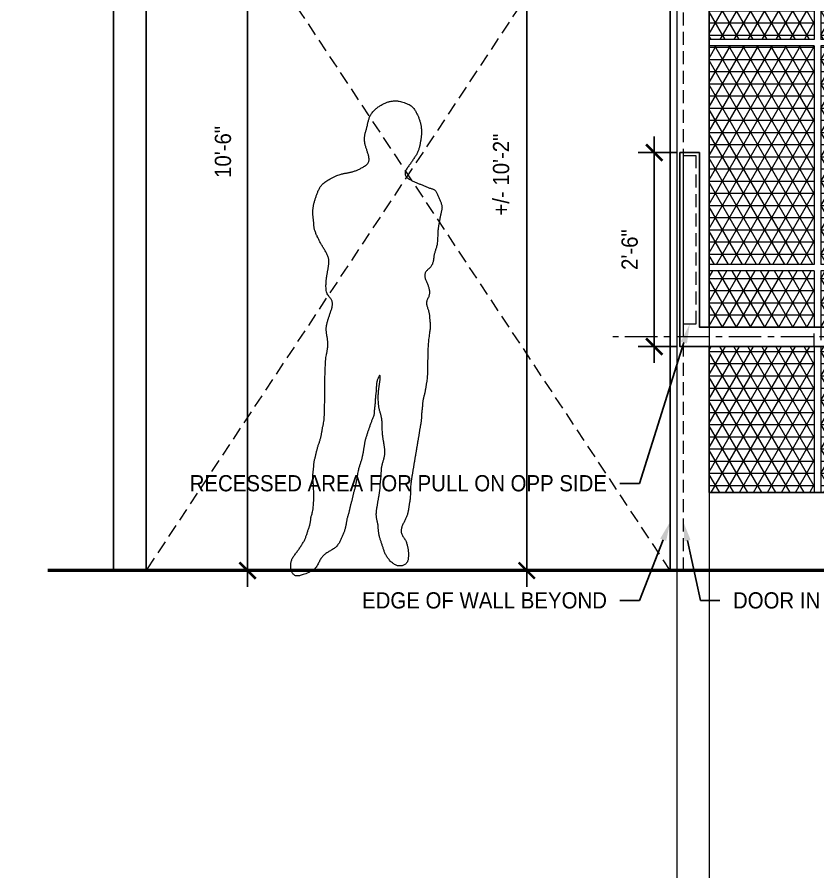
# Model space of a CAD drawing. Header units: inches. Extents: x -3027 to 6920, y -6604 to 320.
# Drawn here: x 779.2 to 902.5, y -5447.3 to -5314.7 of the extents above; entities that cross this region are included whole.
import ezdxf
from ezdxf import colors
from ezdxf.entities.mleader import LeaderData, LeaderLine
from ezdxf.math import Vec2, Vec3

# ---------------------------------------------------------------- set-up
doc = ezdxf.new("R2010")
doc.units = ezdxf.units.IN
doc.header["$LTSCALE"] = 4
doc.header["$MEASUREMENT"] = 0
doc.header["$PDMODE"] = 35
doc.header["$PDSIZE"] = -5
doc.linetypes.add('CENTER', pattern=[2, 1.25, -0.25, 0.25, -0.25])
doc.linetypes.add('DASHED', pattern=[0.75, 0.5, -0.25])
doc.layers.get('0').update_dxf_attribs({"linetype": 'CONTINUOUS'})
doc.layers.get('Defpoints').update_dxf_attribs({"linetype": 'CONTINUOUS'})
for name, color, linetype, lineweight in [('A-ELEV-2', 5, 'CONTINUOUS', 25), ('A-ELEV-3', 8, 'CONTINUOUS', 15), ('A-ELEV-4', 9, 'CONTINUOUS', 9), ('A-ELEV-BYND', 9, 'DASHED', 9), ('A-ELEV-CUT', 3, 'CONTINUOUS', 50), ('A-ELEV-HTCH', 40, 'CONTINUOUS', 9), ('A-NOTE-CL', 8, 'CENTER', 15), ('A-NOTE-DIM', 8, 'CONTINUOUS', 15), ('A-NOTE-REF', 8, 'CONTINUOUS', 15), ('A-SHBD-NOTE', 8, 'CONTINUOUS', 15)]:
    doc.layers.add(name, color=color, linetype=linetype, lineweight=lineweight)
doc.styles.add('ANNOT-SM', font='swisse.ttf', dxfattribs={"width": 0.9, "height": 0.078125})
doc.dimstyles.new('DIM-ANNOT', dxfattribs={"dimtxt": 0.078125, "dimasz": 0.078125, "dimexe": 0.078125, "dimexo": 0.078125, "dimgap": 0.078125, "dimtad": 1, "dimzin": 11, "dimdsep": 46, "dimlunit": 4, "dimtxsty": 'ANNOT-SM', "dimblk1": 'ARCHTICK', "dimblk2": 'ARCHTICK', "dimsah": 1, "dimcen": 0, "dimdle": 0.078125, "dimclrd": 8, "dimclre": 8, "dimclrt": 8, "dimadec": 0, "dimazin": 0, "dimtfac": 4, "dimtofl": 0, "dimtmove": 2, "dimatfit": 3, "dimfxl": 1, "dimfrac": 2, "dimtzin": 0, "dimarcsym": 0})

# ---------------------------------------------------------------- blocks, each defined once
blk = doc.blocks.new('_ARCHTICK')
at = {"color": 0, "linetype": 'ByBlock', "const_width": 0.15}
blk.add_lwpolyline([(-0.5, -0.5), (0.5, 0.5)], dxfattribs=at)
blk = doc.blocks.new('*D228')
at = {"layer": 'A-NOTE-DIM', "color": 8, "lineweight": -2, "transparency": 16777216}
for p, q in [((814.64, -5271.5), (814.64, -5402.5)), ((831.37, -5274), (812.14, -5274)), ((831.37, -5400), (812.14, -5400))]:
    blk.add_line(p, q, dxfattribs=at)
at = {"layer": 'Defpoints', "color": 0, "transparency": 16777216}
for p in [(833.87, -5274), (814.64, -5400), (833.87, -5400)]:
    blk.add_point(p, dxfattribs=at)
at = {"layer": 'A-NOTE-DIM', "color": 8, "lineweight": -2, "transparency": 16777216, "xscale": 2.5, "yscale": 2.5, "zscale": 2.5}
for p, rotation in [((814.64, -5274), 90), ((814.64, -5400), 270)]:
    blk.add_blockref('_ARCHTICK', p, dxfattribs=dict(at, rotation=rotation))
at = {"layer": 'A-NOTE-DIM', "color": 8, "transparency": 16777216, "insert": (810.86, -5335.5), "char_height": 2.5, "attachment_point": 5, "rotation": 90, "style": 'ANNOT-SM'}
blk.add_mtext('10\'-6" ', dxfattribs=at)
blk = doc.blocks.new('*U167')
at = {"layer": 'A-ELEV-4'}
blk.add_lwpolyline([(-5.8, -2.58), (-6.13, -2.74), (-6.42, -2.87), (-6.67, -2.98), (-6.89, -3.07), (-7.09, -3.15), (-7.27, -3.21), (-7.43, -3.26), (-7.58, -3.3), (-7.72, -3.34), (-7.86, -3.37), (-7.99, -3.39), (-8.11, -3.4), (-8.23, -3.4), (-8.34, -3.39), (-8.44, -3.37), (-8.54, -3.33), (-8.63, -3.27), (-8.72, -3.2), (-8.81, -3.11), (-8.88, -3.02), (-8.95, -2.92), (-9.01, -2.81), (-9.06, -2.69), (-9.11, -2.58), (-9.14, -2.46), (-9.17, -2.34), (-9.18, -2.23), (-9.2, -2.11), (-9.2, -2), (-9.2, -1.88), (-9.19, -1.76), (-9.19, -1.65), (-9.17, -1.53), (-9.16, -1.41), (-9.14, -1.3), (-9.12, -1.18), (-9.09, -1.07), (-9.05, -0.95), (-9.01, -0.83), (-8.95, -0.72), (-8.89, -0.6), (-8.82, -0.48), (-8.74, -0.37), (-8.66, -0.25), (-8.57, -0.14), (-8.48, -0.02), (-8.39, 0.1), (-8.31, 0.21), (-8.22, 0.33), (-8.14, 0.45), (-8.05, 0.56), (-7.97, 0.68), (-7.89, 0.79), (-7.82, 0.91), (-7.74, 1.03), (-7.66, 1.14), (-7.58, 1.26), (-7.51, 1.38), (-7.43, 1.49), (-7.36, 1.61), (-7.29, 1.72), (-7.22, 1.84), (-7.15, 1.96), (-7.09, 2.07), (-7.04, 2.19), (-6.98, 2.3), (-6.94, 2.42), (-6.89, 2.54), (-6.85, 2.65), (-6.81, 2.77), (-6.77, 2.89), (-6.73, 3), (-6.69, 3.12), (-6.65, 3.23), (-6.61, 3.35), (-6.57, 3.47), (-6.54, 3.58), (-6.5, 3.7), (-6.46, 3.82), (-6.42, 3.93), (-6.38, 4.05), (-6.34, 4.16), (-6.31, 4.28), (-6.27, 4.4), (-6.24, 4.51), (-6.21, 4.63), (-6.18, 4.75), (-6.16, 4.86), (-6.14, 4.98), (-6.13, 5.09), (-6.12, 5.21), (-6.11, 5.33), (-6.09, 5.44), (-6.08, 5.56), (-6.06, 5.68), (-6.03, 5.79), (-6, 5.91), (-5.96, 6.03), (-5.92, 6.16), (-5.88, 6.31), (-5.83, 6.49), (-5.79, 6.69), (-5.75, 6.92), (-5.72, 7.19), (-5.7, 7.5), (-5.68, 7.84), (-5.66, 8.21), (-5.66, 8.58), (-5.65, 8.96), (-5.66, 9.32), (-5.66, 9.67), (-5.67, 9.98), (-5.68, 10.25), (-5.69, 10.48), (-5.71, 10.68), (-5.72, 10.85), (-5.74, 11), (-5.75, 11.13), (-5.76, 11.25), (-5.77, 11.37), (-5.78, 11.49), (-5.79, 11.6), (-5.79, 11.72), (-5.79, 11.84), (-5.79, 11.95), (-5.79, 12.07), (-5.78, 12.18), (-5.77, 12.3), (-5.76, 12.42), (-5.75, 12.53), (-5.74, 12.65), (-5.72, 12.77), (-5.71, 12.88), (-5.69, 13), (-5.68, 13.11), (-5.67, 13.23), (-5.66, 13.35), (-5.65, 13.46), (-5.65, 13.58), (-5.64, 13.69), (-5.63, 13.81), (-5.62, 13.93), (-5.61, 14.04), (-5.59, 14.16), (-5.57, 14.28), (-5.54, 14.39), (-5.52, 14.51), (-5.49, 14.62), (-5.45, 14.74), (-5.42, 14.86), (-5.39, 14.97), (-5.36, 15.09), (-5.33, 15.21), (-5.31, 15.32), (-5.28, 15.44), (-5.26, 15.55), (-5.23, 15.67), (-5.21, 15.79), (-5.18, 15.9), (-5.15, 16.02), (-5.12, 16.14), (-5.09, 16.25), (-5.06, 16.37), (-5.02, 16.48), (-4.98, 16.6), (-4.95, 16.72), (-4.91, 16.83), (-4.87, 16.95), (-4.83, 17.07), (-4.79, 17.18), (-4.75, 17.3), (-4.72, 17.41), (-4.68, 17.53), (-4.65, 17.65), (-4.61, 17.76), (-4.58, 17.88), (-4.56, 18), (-4.53, 18.11), (-4.51, 18.23), (-4.48, 18.34), (-4.46, 18.46), (-4.44, 18.58), (-4.42, 18.69), (-4.4, 18.81), (-4.38, 18.93), (-4.36, 19.04), (-4.34, 19.16), (-4.32, 19.27), (-4.3, 19.39), (-4.28, 19.51), (-4.25, 19.62), (-4.22, 19.74), (-4.19, 19.86), (-4.16, 19.99), (-4.13, 20.16), (-4.1, 20.38), (-4.07, 20.66), (-4.04, 21.02), (-4.01, 21.49), (-3.99, 22.06), (-3.97, 22.76), (-3.96, 23.56), (-3.95, 24.42), (-3.94, 25.32), (-3.93, 26.21), (-3.92, 27.08), (-3.9, 27.87), (-3.89, 28.57), (-3.86, 29.15), (-3.84, 29.61), (-3.81, 29.97), (-3.78, 30.26), (-3.75, 30.47), (-3.71, 30.64), (-3.68, 30.78), (-3.65, 30.9), (-3.63, 31.01), (-3.6, 31.13), (-3.58, 31.24), (-3.56, 31.36), (-3.54, 31.48), (-3.52, 31.59), (-3.51, 31.71), (-3.5, 31.83), (-3.49, 31.94), (-3.48, 32.06), (-3.48, 32.17), (-3.48, 32.29), (-3.48, 32.41), (-3.48, 32.52), (-3.49, 32.64), (-3.5, 32.76), (-3.51, 32.87), (-3.52, 32.99), (-3.54, 33.1), (-3.55, 33.22), (-3.57, 33.34), (-3.59, 33.45), (-3.61, 33.57), (-3.63, 33.69), (-3.65, 33.8), (-3.67, 33.92), (-3.68, 34.03), (-3.7, 34.15), (-3.71, 34.27), (-3.72, 34.38), (-3.73, 34.5), (-3.73, 34.62), (-3.73, 34.73), (-3.72, 34.85), (-3.71, 34.96), (-3.7, 35.08), (-3.68, 35.2), (-3.65, 35.31), (-3.63, 35.43), (-3.6, 35.55), (-3.57, 35.66), (-3.54, 35.78), (-3.5, 35.89), (-3.47, 36.01), (-3.43, 36.13), (-3.39, 36.24), (-3.36, 36.36), (-3.32, 36.48), (-3.28, 36.59), (-3.24, 36.71), (-3.2, 36.82), (-3.16, 36.94), (-3.12, 37.06), (-3.08, 37.17), (-3.05, 37.29), (-3.01, 37.4), (-2.97, 37.52), (-2.93, 37.64), (-2.89, 37.75), (-2.86, 37.87), (-2.83, 37.99), (-2.81, 38.1), (-2.79, 38.22), (-2.77, 38.33), (-2.77, 38.45), (-2.77, 38.57), (-2.78, 38.68), (-2.8, 38.8), (-2.83, 38.91), (-2.87, 39.02), (-2.92, 39.13), (-2.98, 39.24), (-3.05, 39.34), (-3.14, 39.45), (-3.22, 39.56), (-3.31, 39.67), (-3.4, 39.79), (-3.49, 39.92), (-3.56, 40.06), (-3.63, 40.22), (-3.68, 40.39), (-3.72, 40.58), (-3.74, 40.77), (-3.76, 40.97), (-3.77, 41.17), (-3.77, 41.37), (-3.76, 41.56), (-3.76, 41.74), (-3.75, 41.91), (-3.73, 42.07), (-3.72, 42.21), (-3.7, 42.34), (-3.68, 42.47), (-3.67, 42.59), (-3.65, 42.71), (-3.63, 42.83), (-3.61, 42.94), (-3.59, 43.06), (-3.57, 43.18), (-3.55, 43.29), (-3.53, 43.41), (-3.51, 43.53), (-3.49, 43.64), (-3.47, 43.76), (-3.45, 43.87), (-3.43, 43.99), (-3.42, 44.11), (-3.4, 44.22), (-3.38, 44.34), (-3.37, 44.46), (-3.35, 44.57), (-3.34, 44.69), (-3.33, 44.8), (-3.33, 44.92), (-3.33, 45.04), (-3.33, 45.15), (-3.34, 45.27), (-3.35, 45.39), (-3.37, 45.5), (-3.39, 45.62), (-3.43, 45.73), (-3.47, 45.85), (-3.51, 45.97), (-3.56, 46.08), (-3.62, 46.2), (-3.68, 46.32), (-3.74, 46.43), (-3.81, 46.55), (-3.88, 46.66), (-3.95, 46.78), (-4.02, 46.9), (-4.09, 47.01), (-4.17, 47.13), (-4.24, 47.25), (-4.31, 47.36), (-4.38, 47.48), (-4.44, 47.59), (-4.51, 47.71), (-4.57, 47.83), (-4.63, 47.94), (-4.69, 48.06), (-4.75, 48.18), (-4.81, 48.29), (-4.87, 48.41), (-4.93, 48.52), (-4.98, 48.64), (-5.04, 48.76), (-5.1, 48.87), (-5.15, 48.99), (-5.21, 49.1), (-5.26, 49.22), (-5.31, 49.34), (-5.35, 49.45), (-5.4, 49.57), (-5.44, 49.69), (-5.48, 49.8), (-5.51, 49.92), (-5.54, 50.03), (-5.57, 50.15), (-5.59, 50.27), (-5.61, 50.38), (-5.62, 50.5), (-5.63, 50.62), (-5.64, 50.73), (-5.65, 50.85), (-5.65, 50.96), (-5.66, 51.08), (-5.67, 51.2), (-5.68, 51.31), (-5.69, 51.43), (-5.71, 51.55), (-5.72, 51.66), (-5.74, 51.78), (-5.75, 51.89), (-5.76, 52.01), (-5.77, 52.13), (-5.78, 52.24), (-5.79, 52.36), (-5.79, 52.48), (-5.79, 52.59), (-5.79, 52.71), (-5.79, 52.82), (-5.78, 52.94), (-5.77, 53.06), (-5.76, 53.17), (-5.75, 53.29), (-5.73, 53.41), (-5.71, 53.52), (-5.69, 53.64), (-5.67, 53.75), (-5.65, 53.87), (-5.62, 53.99), (-5.59, 54.1), (-5.56, 54.22), (-5.52, 54.34), (-5.49, 54.45), (-5.45, 54.57), (-5.41, 54.68), (-5.37, 54.8), (-5.33, 54.92), (-5.29, 55.03), (-5.26, 55.15), (-5.22, 55.26), (-5.18, 55.38), (-5.13, 55.5), (-5.09, 55.61), (-5.04, 55.73), (-5, 55.85), (-4.95, 55.96), (-4.89, 56.08), (-4.84, 56.19), (-4.78, 56.31), (-4.71, 56.42), (-4.64, 56.53), (-4.56, 56.64), (-4.48, 56.75), (-4.39, 56.86), (-4.29, 56.96), (-4.18, 57.06), (-4.06, 57.16), (-3.93, 57.26), (-3.79, 57.37), (-3.64, 57.47), (-3.47, 57.58), (-3.29, 57.68), (-3.1, 57.79), (-2.9, 57.9), (-2.7, 58), (-2.49, 58.1), (-2.29, 58.19), (-2.1, 58.28), (-1.92, 58.35), (-1.75, 58.41), (-1.6, 58.46), (-1.45, 58.51), (-1.32, 58.54), (-1.19, 58.57), (-1.07, 58.59), (-0.95, 58.62), (-0.84, 58.64), (-0.72, 58.65), (-0.6, 58.67), (-0.49, 58.69), (-0.37, 58.72), (-0.25, 58.74), (-0.14, 58.76), (-0.02, 58.79), (0.1, 58.82), (0.21, 58.85), (0.33, 58.88), (0.44, 58.91), (0.56, 58.95), (0.68, 58.99), (0.79, 59.03), (0.91, 59.08), (1.03, 59.13), (1.14, 59.18), (1.26, 59.23), (1.38, 59.28), (1.49, 59.34), (1.61, 59.4), (1.72, 59.46), (1.84, 59.52), (1.96, 59.59), (2.07, 59.66), (2.19, 59.73), (2.3, 59.81), (2.4, 59.88), (2.5, 59.97), (2.59, 60.05), (2.67, 60.14), (2.73, 60.24), (2.78, 60.34), (2.82, 60.44), (2.85, 60.55), (2.86, 60.66), (2.87, 60.77), (2.86, 60.88), (2.85, 61), (2.84, 61.11), (2.81, 61.23), (2.79, 61.35), (2.76, 61.46), (2.73, 61.58), (2.69, 61.7), (2.65, 61.81), (2.62, 61.93), (2.58, 62.04), (2.54, 62.16), (2.5, 62.28), (2.46, 62.39), (2.43, 62.51), (2.39, 62.63), (2.36, 62.74), (2.32, 62.86), (2.29, 62.97), (2.26, 63.09), (2.24, 63.21), (2.22, 63.32), (2.2, 63.44), (2.18, 63.56), (2.17, 63.67), (2.17, 63.79), (2.16, 63.9), (2.17, 64.02), (2.17, 64.14), (2.18, 64.25), (2.2, 64.37), (2.22, 64.49), (2.24, 64.6), (2.26, 64.72), (2.29, 64.83), (2.32, 64.95), (2.35, 65.07), (2.39, 65.18), (2.42, 65.3), (2.46, 65.42), (2.49, 65.53), (2.52, 65.65), (2.55, 65.76), (2.58, 65.88), (2.61, 66), (2.63, 66.11), (2.65, 66.23), (2.68, 66.34), (2.7, 66.46), (2.73, 66.58), (2.76, 66.69), (2.79, 66.81), (2.82, 66.93), (2.86, 67.04), (2.9, 67.16), (2.95, 67.27), (3, 67.39), (3.06, 67.51), (3.12, 67.62), (3.19, 67.74), (3.27, 67.86), (3.35, 67.97), (3.44, 68.08), (3.54, 68.19), (3.64, 68.3), (3.74, 68.4), (3.84, 68.5), (3.95, 68.6), (4.06, 68.69), (4.17, 68.77), (4.29, 68.85), (4.4, 68.93), (4.52, 69.01), (4.63, 69.08), (4.75, 69.15), (4.87, 69.21), (4.98, 69.28), (5.1, 69.34), (5.21, 69.4), (5.33, 69.45), (5.45, 69.5), (5.56, 69.55), (5.68, 69.59), (5.8, 69.62), (5.91, 69.65), (6.03, 69.68), (6.14, 69.71), (6.26, 69.73), (6.38, 69.74), (6.49, 69.76), (6.61, 69.77), (6.73, 69.78), (6.85, 69.78), (6.97, 69.78), (7.09, 69.78), (7.23, 69.77), (7.37, 69.75), (7.53, 69.72), (7.7, 69.69), (7.88, 69.65), (8.07, 69.59), (8.27, 69.53), (8.46, 69.46), (8.66, 69.39), (8.85, 69.3), (9.03, 69.22), (9.2, 69.12), (9.34, 69.02), (9.47, 68.92), (9.58, 68.81), (9.68, 68.7), (9.77, 68.59), (9.85, 68.47), (9.93, 68.36), (10, 68.24), (10.06, 68.13), (10.13, 68.01), (10.19, 67.89), (10.25, 67.78), (10.31, 67.66), (10.36, 67.55), (10.41, 67.43), (10.46, 67.31), (10.51, 67.2), (10.55, 67.08), (10.6, 66.96), (10.64, 66.85), (10.67, 66.73), (10.71, 66.62), (10.74, 66.5), (10.77, 66.38), (10.8, 66.27), (10.83, 66.15), (10.85, 66.04), (10.87, 65.92), (10.89, 65.8), (10.9, 65.69), (10.92, 65.57), (10.93, 65.45), (10.94, 65.34), (10.94, 65.22), (10.95, 65.11), (10.95, 64.99), (10.95, 64.87), (10.94, 64.76), (10.94, 64.64), (10.93, 64.52), (10.92, 64.41), (10.9, 64.29), (10.89, 64.18), (10.87, 64.06), (10.85, 63.94), (10.84, 63.83), (10.82, 63.71), (10.8, 63.59), (10.78, 63.48), (10.76, 63.36), (10.74, 63.25), (10.72, 63.13), (10.69, 63.01), (10.67, 62.9), (10.65, 62.78), (10.62, 62.66), (10.59, 62.55), (10.55, 62.43), (10.52, 62.32), (10.48, 62.2), (10.44, 62.08), (10.39, 61.97), (10.34, 61.85), (10.28, 61.73), (10.22, 61.62), (10.16, 61.5), (10.09, 61.39), (10.02, 61.27), (9.94, 61.15), (9.87, 61.04), (9.79, 60.92), (9.71, 60.8), (9.63, 60.69), (9.56, 60.57), (9.48, 60.46), (9.4, 60.34), (9.32, 60.22), (9.24, 60.11), (9.15, 59.99), (9.07, 59.88), (8.98, 59.76), (8.89, 59.64), (8.8, 59.53), (8.72, 59.41), (8.64, 59.29), (8.58, 59.18), (8.52, 59.06), (8.47, 58.95), (8.44, 58.83), (8.42, 58.71), (8.42, 58.6), (8.43, 58.49), (8.45, 58.38), (8.49, 58.28), (8.54, 58.18), (8.6, 58.09), (8.67, 58.01), (8.76, 57.93), (8.85, 57.86), (8.95, 57.79), (9.06, 57.73), (9.17, 57.67), (9.29, 57.61), (9.4, 57.55), (9.52, 57.49), (9.63, 57.43), (9.75, 57.38), (9.87, 57.32), (9.98, 57.27), (10.1, 57.21), (10.22, 57.16), (10.33, 57.11), (10.45, 57.06), (10.57, 57.02), (10.68, 56.97), (10.8, 56.93), (10.91, 56.89), (11.03, 56.84), (11.15, 56.8), (11.26, 56.75), (11.38, 56.7), (11.5, 56.65), (11.61, 56.6), (11.73, 56.55), (11.85, 56.5), (11.96, 56.45), (12.08, 56.4), (12.19, 56.36), (12.31, 56.33), (12.43, 56.29), (12.54, 56.26), (12.65, 56.22), (12.75, 56.19), (12.85, 56.14), (12.94, 56.09), (13.02, 56.03), (13.09, 55.95), (13.16, 55.87), (13.22, 55.78), (13.27, 55.67), (13.32, 55.57), (13.37, 55.46), (13.41, 55.34), (13.46, 55.23), (13.51, 55.11), (13.56, 54.99), (13.61, 54.88), (13.67, 54.76), (13.72, 54.64), (13.77, 54.53), (13.82, 54.41), (13.87, 54.3), (13.92, 54.18), (13.97, 54.06), (14, 53.95), (14.04, 53.83), (14.07, 53.72), (14.09, 53.6), (14.1, 53.48), (14.11, 53.37), (14.1, 53.25), (14.09, 53.13), (14.07, 53.02), (14.05, 52.9), (14.02, 52.79), (13.99, 52.67), (13.96, 52.55), (13.93, 52.44), (13.9, 52.32), (13.87, 52.2), (13.85, 52.09), (13.83, 51.97), (13.8, 51.86), (13.78, 51.74), (13.76, 51.62), (13.75, 51.51), (13.73, 51.39), (13.71, 51.27), (13.69, 51.16), (13.67, 51.04), (13.65, 50.93), (13.63, 50.81), (13.61, 50.69), (13.59, 50.58), (13.57, 50.46), (13.55, 50.34), (13.53, 50.22), (13.52, 50.09), (13.5, 49.96), (13.48, 49.81), (13.47, 49.66), (13.46, 49.49), (13.45, 49.31), (13.45, 49.12), (13.44, 48.92), (13.43, 48.72), (13.42, 48.51), (13.41, 48.32), (13.4, 48.12), (13.38, 47.94), (13.36, 47.78), (13.34, 47.62), (13.31, 47.48), (13.27, 47.34), (13.24, 47.21), (13.2, 47.09), (13.16, 46.97), (13.12, 46.86), (13.09, 46.74), (13.05, 46.63), (13.01, 46.51), (12.98, 46.39), (12.94, 46.28), (12.91, 46.16), (12.89, 46.04), (12.87, 45.93), (12.85, 45.81), (12.84, 45.7), (12.82, 45.58), (12.81, 45.46), (12.8, 45.35), (12.78, 45.23), (12.76, 45.11), (12.74, 45), (12.7, 44.88), (12.66, 44.77), (12.62, 44.65), (12.56, 44.54), (12.5, 44.43), (12.43, 44.32), (12.36, 44.22), (12.27, 44.12), (12.18, 44.03), (12.09, 43.93), (11.99, 43.85), (11.89, 43.76), (11.8, 43.67), (11.72, 43.58), (11.64, 43.49), (11.57, 43.4), (11.52, 43.3), (11.49, 43.19), (11.46, 43.09), (11.45, 42.98), (11.45, 42.86), (11.45, 42.75), (11.47, 42.63), (11.5, 42.52), (11.53, 42.4), (11.57, 42.29), (11.61, 42.17), (11.66, 42.05), (11.71, 41.94), (11.76, 41.82), (11.81, 41.71), (11.86, 41.59), (11.91, 41.47), (11.95, 41.36), (11.99, 41.24), (12.03, 41.12), (12.06, 41.01), (12.09, 40.89), (12.12, 40.78), (12.14, 40.66), (12.16, 40.54), (12.17, 40.43), (12.18, 40.31), (12.17, 40.19), (12.17, 40.08), (12.15, 39.96), (12.12, 39.85), (12.09, 39.73), (12.05, 39.61), (12, 39.5), (11.94, 39.38), (11.89, 39.26), (11.84, 39.15), (11.79, 39.03), (11.75, 38.92), (11.73, 38.8), (11.72, 38.68), (11.72, 38.57), (11.73, 38.45), (11.75, 38.33), (11.78, 38.22), (11.81, 38.1), (11.85, 37.99), (11.88, 37.87), (11.92, 37.75), (11.96, 37.64), (12, 37.52), (12.03, 37.4), (12.07, 37.29), (12.09, 37.17), (12.12, 37.06), (12.14, 36.94), (12.16, 36.82), (12.17, 36.71), (12.18, 36.59), (12.19, 36.48), (12.2, 36.36), (12.2, 36.24), (12.21, 36.13), (12.22, 36.01), (12.23, 35.89), (12.24, 35.78), (12.26, 35.66), (12.27, 35.55), (12.28, 35.43), (12.29, 35.31), (12.3, 35.2), (12.3, 35.08), (12.3, 34.96), (12.29, 34.84), (12.28, 34.72), (12.26, 34.59), (12.24, 34.45), (12.22, 34.3), (12.2, 34.13), (12.17, 33.94), (12.14, 33.74), (12.11, 33.51), (12.07, 33.26), (12.04, 32.99), (12.01, 32.68), (11.98, 32.35), (11.96, 31.97), (11.94, 31.57), (11.92, 31.12), (11.91, 30.65), (11.9, 30.17), (11.89, 29.68), (11.88, 29.2), (11.87, 28.75), (11.87, 28.33), (11.86, 27.95), (11.85, 27.63), (11.83, 27.36), (11.82, 27.13), (11.8, 26.94), (11.79, 26.78), (11.77, 26.64), (11.75, 26.52), (11.73, 26.4), (11.71, 26.29), (11.69, 26.17), (11.67, 26.05), (11.65, 25.94), (11.63, 25.82), (11.61, 25.7), (11.59, 25.59), (11.57, 25.47), (11.55, 25.36), (11.53, 25.24), (11.51, 25.12), (11.49, 25.01), (11.47, 24.89), (11.45, 24.78), (11.42, 24.66), (11.39, 24.54), (11.36, 24.43), (11.33, 24.31), (11.3, 24.19), (11.27, 24.08), (11.24, 23.96), (11.21, 23.85), (11.18, 23.73), (11.16, 23.61), (11.14, 23.5), (11.13, 23.38), (11.12, 23.26), (11.11, 23.15), (11.1, 23.03), (11.1, 22.92), (11.09, 22.8), (11.08, 22.68), (11.07, 22.57), (11.06, 22.45), (11.05, 22.33), (11.03, 22.22), (11.02, 22.1), (11, 21.99), (10.99, 21.87), (10.98, 21.75), (10.97, 21.64), (10.96, 21.52), (10.96, 21.4), (10.95, 21.29), (10.95, 21.17), (10.94, 21.06), (10.94, 20.94), (10.93, 20.82), (10.92, 20.71), (10.9, 20.59), (10.89, 20.47), (10.87, 20.36), (10.85, 20.24), (10.84, 20.13), (10.82, 20.01), (10.8, 19.89), (10.78, 19.78), (10.76, 19.66), (10.74, 19.54), (10.72, 19.43), (10.7, 19.31), (10.68, 19.2), (10.66, 19.08), (10.64, 18.96), (10.62, 18.85), (10.6, 18.73), (10.58, 18.62), (10.57, 18.5), (10.55, 18.38), (10.53, 18.27), (10.51, 18.15), (10.49, 18.03), (10.47, 17.92), (10.45, 17.8), (10.43, 17.69), (10.41, 17.57), (10.39, 17.45), (10.37, 17.34), (10.35, 17.22), (10.33, 17.1), (10.31, 16.99), (10.29, 16.87), (10.27, 16.76), (10.26, 16.64), (10.24, 16.52), (10.22, 16.41), (10.2, 16.29), (10.18, 16.17), (10.16, 16.06), (10.14, 15.94), (10.12, 15.83), (10.1, 15.71), (10.08, 15.59), (10.06, 15.48), (10.04, 15.36), (10.02, 15.24), (10, 15.13), (9.98, 15.01), (9.96, 14.9), (9.94, 14.78), (9.93, 14.66), (9.91, 14.55), (9.89, 14.43), (9.87, 14.31), (9.85, 14.2), (9.83, 14.08), (9.81, 13.97), (9.79, 13.85), (9.77, 13.73), (9.75, 13.62), (9.73, 13.5), (9.71, 13.38), (9.69, 13.27), (9.67, 13.15), (9.65, 13.04), (9.63, 12.92), (9.62, 12.8), (9.6, 12.69), (9.58, 12.57), (9.56, 12.46), (9.54, 12.34), (9.52, 12.22), (9.5, 12.11), (9.48, 11.99), (9.46, 11.87), (9.44, 11.76), (9.42, 11.64), (9.4, 11.53), (9.38, 11.41), (9.36, 11.29), (9.35, 11.17), (9.33, 11.04), (9.31, 10.91), (9.3, 10.76), (9.28, 10.61), (9.27, 10.44), (9.26, 10.26), (9.26, 10.07), (9.25, 9.87), (9.25, 9.67), (9.24, 9.46), (9.24, 9.26), (9.23, 9.07), (9.22, 8.89), (9.21, 8.72), (9.2, 8.57), (9.18, 8.43), (9.17, 8.29), (9.15, 8.16), (9.13, 8.04), (9.11, 7.92), (9.09, 7.81), (9.07, 7.69), (9.05, 7.57), (9.03, 7.46), (9.01, 7.34), (8.99, 7.23), (8.98, 7.11), (8.96, 6.99), (8.94, 6.88), (8.92, 6.76), (8.9, 6.64), (8.88, 6.53), (8.85, 6.41), (8.83, 6.3), (8.8, 6.18), (8.77, 6.06), (8.73, 5.95), (8.69, 5.83), (8.64, 5.71), (8.59, 5.6), (8.54, 5.48), (8.49, 5.37), (8.43, 5.25), (8.37, 5.13), (8.32, 5.02), (8.26, 4.9), (8.2, 4.78), (8.14, 4.67), (8.09, 4.55), (8.04, 4.44), (7.99, 4.32), (7.94, 4.2), (7.9, 4.09), (7.87, 3.97), (7.84, 3.85), (7.81, 3.74), (7.8, 3.62), (7.79, 3.51), (7.8, 3.39), (7.82, 3.27), (7.85, 3.16), (7.9, 3.04), (7.95, 2.92), (8.02, 2.81), (8.09, 2.69), (8.17, 2.58), (8.25, 2.46), (8.32, 2.34), (8.39, 2.23), (8.46, 2.11), (8.52, 1.99), (8.57, 1.88), (8.61, 1.76), (8.65, 1.65), (8.69, 1.53), (8.73, 1.41), (8.76, 1.3), (8.78, 1.18), (8.81, 1.07), (8.83, 0.95), (8.85, 0.83), (8.87, 0.72), (8.89, 0.6), (8.9, 0.48), (8.91, 0.37), (8.92, 0.25), (8.93, 0.14), (8.93, 0.02), (8.93, -0.1), (8.93, -0.21), (8.93, -0.33), (8.92, -0.45), (8.91, -0.56), (8.9, -0.68), (8.89, -0.79), (8.87, -0.91), (8.84, -1.02), (8.81, -1.12), (8.77, -1.23), (8.71, -1.32), (8.65, -1.41), (8.58, -1.5), (8.49, -1.57), (8.4, -1.64), (8.3, -1.7), (8.19, -1.75), (8.08, -1.8), (7.97, -1.83), (7.85, -1.85), (7.73, -1.87), (7.62, -1.87), (7.5, -1.87), (7.39, -1.85), (7.27, -1.83), (7.15, -1.8), (7.04, -1.75), (6.92, -1.7), (6.8, -1.64), (6.69, -1.56), (6.57, -1.48), (6.46, -1.4), (6.35, -1.31), (6.24, -1.21), (6.14, -1.11), (6.04, -1), (5.95, -0.89), (5.86, -0.78), (5.77, -0.67), (5.69, -0.56), (5.62, -0.44), (5.55, -0.33), (5.48, -0.21), (5.42, -0.1), (5.37, 0.02), (5.31, 0.14), (5.27, 0.25), (5.22, 0.37), (5.18, 0.48), (5.14, 0.6), (5.1, 0.72), (5.06, 0.83), (5.02, 0.95), (4.98, 1.07), (4.94, 1.18), (4.9, 1.3), (4.87, 1.41), (4.83, 1.53), (4.79, 1.65), (4.75, 1.76), (4.71, 1.88), (4.67, 1.99), (4.63, 2.11), (4.6, 2.23), (4.56, 2.34), (4.53, 2.46), (4.49, 2.58), (4.46, 2.69), (4.44, 2.81), (4.41, 2.92), (4.39, 3.04), (4.37, 3.16), (4.35, 3.27), (4.33, 3.39), (4.32, 3.51), (4.31, 3.62), (4.3, 3.74), (4.29, 3.85), (4.29, 3.97), (4.28, 4.09), (4.27, 4.2), (4.26, 4.32), (4.25, 4.44), (4.23, 4.55), (4.21, 4.67), (4.18, 4.78), (4.16, 4.9), (4.13, 5.02), (4.1, 5.13), (4.07, 5.25), (4.05, 5.37), (4.02, 5.48), (4.01, 5.6), (4, 5.71), (3.99, 5.83), (3.98, 5.95), (3.98, 6.06), (3.98, 6.18), (3.99, 6.3), (4, 6.41), (4.01, 6.53), (4.02, 6.64), (4.04, 6.76), (4.05, 6.88), (4.07, 6.99), (4.09, 7.11), (4.11, 7.23), (4.13, 7.34), (4.15, 7.46), (4.17, 7.57), (4.19, 7.69), (4.21, 7.81), (4.23, 7.92), (4.24, 8.04), (4.26, 8.15), (4.28, 8.27), (4.3, 8.39), (4.32, 8.5), (4.34, 8.62), (4.36, 8.74), (4.38, 8.85), (4.4, 8.97), (4.42, 9.08), (4.44, 9.2), (4.46, 9.32), (4.48, 9.43), (4.5, 9.55), (4.51, 9.67), (4.53, 9.78), (4.54, 9.9), (4.56, 10.01), (4.57, 10.13), (4.58, 10.25), (4.58, 10.36), (4.59, 10.48), (4.59, 10.6), (4.6, 10.71), (4.6, 10.83), (4.61, 10.94), (4.62, 11.06), (4.63, 11.18), (4.64, 11.29), (4.66, 11.41), (4.67, 11.53), (4.69, 11.64), (4.7, 11.76), (4.71, 11.87), (4.72, 11.99), (4.73, 12.11), (4.74, 12.22), (4.74, 12.34), (4.75, 12.46), (4.75, 12.57), (4.76, 12.69), (4.77, 12.8), (4.77, 12.92), (4.79, 13.04), (4.8, 13.15), (4.81, 13.27), (4.83, 13.38), (4.85, 13.5), (4.88, 13.62), (4.9, 13.73), (4.93, 13.85), (4.96, 13.97), (4.99, 14.08), (5.03, 14.2), (5.06, 14.31), (5.09, 14.43), (5.13, 14.55), (5.16, 14.66), (5.19, 14.78), (5.22, 14.9), (5.24, 15.01), (5.26, 15.13), (5.28, 15.24), (5.3, 15.36), (5.31, 15.48), (5.32, 15.59), (5.32, 15.71), (5.32, 15.83), (5.31, 15.94), (5.3, 16.06), (5.29, 16.17), (5.27, 16.29), (5.25, 16.41), (5.23, 16.52), (5.21, 16.64), (5.19, 16.76), (5.18, 16.87), (5.16, 16.99), (5.14, 17.1), (5.12, 17.22), (5.1, 17.34), (5.08, 17.45), (5.06, 17.57), (5.04, 17.69), (5.02, 17.8), (5, 17.93), (4.98, 18.05), (4.97, 18.19), (4.95, 18.33), (4.94, 18.49), (4.93, 18.65), (4.92, 18.83), (4.91, 19.03), (4.91, 19.23), (4.9, 19.43), (4.9, 19.63), (4.89, 19.83), (4.89, 20.02), (4.88, 20.2), (4.87, 20.37), (4.85, 20.53), (4.84, 20.67), (4.82, 20.8), (4.8, 20.93), (4.78, 21.05), (4.75, 21.17), (4.72, 21.29), (4.69, 21.4), (4.66, 21.52), (4.63, 21.64), (4.59, 21.75), (4.56, 21.87), (4.53, 21.99), (4.49, 22.1), (4.46, 22.22), (4.44, 22.33), (4.41, 22.45), (4.39, 22.57), (4.37, 22.7), (4.35, 22.84), (4.33, 22.98), (4.32, 23.14), (4.31, 23.3), (4.3, 23.48), (4.29, 23.68), (4.29, 23.87), (4.29, 24.08), (4.29, 24.28), (4.29, 24.48), (4.3, 24.67), (4.31, 24.85), (4.32, 25.02), (4.33, 25.17), (4.35, 25.32), (4.36, 25.45), (4.38, 25.58), (4.4, 25.7), (4.42, 25.82), (4.44, 25.94), (4.46, 26.05), (4.48, 26.17), (4.5, 26.29), (4.51, 26.4), (4.53, 26.52), (4.54, 26.63), (4.56, 26.75), (4.57, 26.87), (4.58, 26.98), (4.58, 27.09), (4.58, 27.2), (4.58, 27.29), (4.57, 27.37), (4.56, 27.43), (4.54, 27.47), (4.52, 27.49), (4.48, 27.47), (4.45, 27.43), (4.4, 27.37), (4.36, 27.29), (4.31, 27.2), (4.27, 27.09), (4.22, 26.98), (4.18, 26.87), (4.14, 26.75), (4.11, 26.63), (4.08, 26.52), (4.06, 26.4), (4.04, 26.29), (4.02, 26.17), (4.01, 26.05), (4, 25.94), (3.99, 25.82), (3.98, 25.7), (3.98, 25.59), (3.97, 25.47), (3.97, 25.36), (3.96, 25.24), (3.96, 25.12), (3.95, 25.01), (3.94, 24.89), (3.92, 24.78), (3.91, 24.66), (3.9, 24.54), (3.88, 24.43), (3.87, 24.31), (3.85, 24.19), (3.84, 24.08), (3.84, 23.96), (3.83, 23.85), (3.82, 23.73), (3.82, 23.61), (3.81, 23.5), (3.81, 23.38), (3.8, 23.26), (3.79, 23.15), (3.78, 23.03), (3.77, 22.92), (3.75, 22.8), (3.74, 22.68), (3.73, 22.57), (3.71, 22.45), (3.7, 22.33), (3.69, 22.22), (3.68, 22.1), (3.67, 21.99), (3.67, 21.87), (3.66, 21.75), (3.65, 21.64), (3.63, 21.52), (3.61, 21.4), (3.59, 21.29), (3.55, 21.17), (3.51, 21.06), (3.47, 20.94), (3.42, 20.82), (3.37, 20.71), (3.32, 20.59), (3.27, 20.47), (3.22, 20.36), (3.18, 20.24), (3.13, 20.13), (3.09, 20.01), (3.05, 19.89), (3.01, 19.78), (2.97, 19.66), (2.93, 19.54), (2.89, 19.43), (2.85, 19.31), (2.81, 19.2), (2.77, 19.08), (2.73, 18.96), (2.69, 18.85), (2.65, 18.73), (2.62, 18.62), (2.58, 18.5), (2.54, 18.38), (2.5, 18.27), (2.46, 18.15), (2.43, 18.03), (2.39, 17.92), (2.36, 17.8), (2.32, 17.69), (2.29, 17.57), (2.26, 17.45), (2.24, 17.34), (2.22, 17.22), (2.19, 17.1), (2.17, 16.99), (2.15, 16.87), (2.13, 16.76), (2.11, 16.64), (2.09, 16.52), (2.07, 16.41), (2.05, 16.29), (2.03, 16.17), (2.01, 16.06), (2, 15.94), (1.98, 15.83), (1.96, 15.71), (1.94, 15.59), (1.92, 15.48), (1.9, 15.36), (1.88, 15.24), (1.85, 15.13), (1.83, 15.01), (1.8, 14.9), (1.78, 14.78), (1.75, 14.66), (1.71, 14.55), (1.68, 14.43), (1.64, 14.31), (1.61, 14.2), (1.57, 14.08), (1.53, 13.97), (1.49, 13.85), (1.45, 13.73), (1.41, 13.62), (1.38, 13.49), (1.34, 13.37), (1.3, 13.23), (1.26, 13.09), (1.22, 12.93), (1.18, 12.77), (1.14, 12.58), (1.1, 12.39), (1.07, 12.19), (1.03, 11.99), (0.99, 11.79), (0.96, 11.59), (0.93, 11.4), (0.9, 11.22), (0.87, 11.05), (0.84, 10.89), (0.82, 10.75), (0.79, 10.61), (0.77, 10.49), (0.74, 10.37), (0.72, 10.25), (0.69, 10.13), (0.66, 10.01), (0.63, 9.9), (0.59, 9.78), (0.56, 9.67), (0.53, 9.55), (0.49, 9.43), (0.46, 9.32), (0.43, 9.2), (0.4, 9.08), (0.38, 8.97), (0.35, 8.85), (0.33, 8.74), (0.3, 8.62), (0.28, 8.5), (0.25, 8.39), (0.22, 8.27), (0.19, 8.15), (0.16, 8.04), (0.13, 7.92), (0.1, 7.81), (0.06, 7.69), (0.03, 7.57), (0, 7.46), (-0.03, 7.34), (-0.06, 7.23), (-0.09, 7.11), (-0.11, 6.99), (-0.14, 6.88), (-0.16, 6.76), (-0.19, 6.64), (-0.21, 6.53), (-0.24, 6.41), (-0.27, 6.3), (-0.3, 6.18), (-0.34, 6.06), (-0.37, 5.95), (-0.4, 5.83), (-0.44, 5.71), (-0.47, 5.6), (-0.5, 5.48), (-0.53, 5.37), (-0.55, 5.25), (-0.58, 5.13), (-0.6, 5.02), (-0.62, 4.9), (-0.64, 4.78), (-0.66, 4.67), (-0.68, 4.55), (-0.7, 4.44), (-0.72, 4.32), (-0.74, 4.2), (-0.76, 4.09), (-0.79, 3.97), (-0.82, 3.85), (-0.85, 3.74), (-0.89, 3.62), (-0.93, 3.51), (-0.97, 3.39), (-1.02, 3.27), (-1.07, 3.16), (-1.12, 3.04), (-1.17, 2.92), (-1.23, 2.81), (-1.27, 2.69), (-1.32, 2.58), (-1.37, 2.46), (-1.41, 2.34), (-1.46, 2.23), (-1.51, 2.11), (-1.57, 1.99), (-1.62, 1.88), (-1.69, 1.76), (-1.76, 1.65), (-1.84, 1.53), (-1.92, 1.42), (-2.01, 1.31), (-2.11, 1.2), (-2.2, 1.1), (-2.31, 1), (-2.41, 0.91), (-2.52, 0.83), (-2.63, 0.75), (-2.74, 0.68), (-2.86, 0.61), (-2.97, 0.54), (-3.08, 0.47), (-3.2, 0.41), (-3.32, 0.34), (-3.43, 0.27), (-3.55, 0.2), (-3.66, 0.13), (-3.78, 0.05), (-3.89, -0.03), (-3.99, -0.12), (-4.1, -0.21), (-4.2, -0.3), (-4.29, -0.4), (-4.38, -0.51), (-4.47, -0.62), (-4.55, -0.73), (-4.63, -0.85), (-4.7, -0.98), (-4.77, -1.12), (-4.84, -1.26), (-4.91, -1.41), (-4.98, -1.56), (-5.06, -1.72), (-5.16, -1.89), (-5.27, -2.06), (-5.41, -2.23), (-5.59, -2.4), (-5.8, -2.58)], dxfattribs=at)
blk = doc.blocks.new('single industrial slider')
at = {"layer": 'A-ELEV-HTCH'}
h = blk.add_hatch(dxfattribs=at)
h.set_pattern_fill('NET3', color=256, scale=15)
h.set_pattern_definition([(0, (-222.8777, 5400), (0, 1.875), []), (60, (-222.8777, 5400), (-1.6237976, 0.9375), []), (120, (-222.8777, 5400), (-1.6237976, -0.9375), [])])
h.paths.add_polyline_path([(19.19, 81.83), (35.38, 81.83), (35.38, 116), (19.19, 116)])
h.paths.add_polyline_path([(18.19, 116), (3, 116), (3, 81.83), (18.19, 81.83)])
h.paths.add_polyline_path([(-18.19, 81.83), (-3, 81.83), (-3, 116), (-18.19, 116)])
h.paths.add_polyline_path([(-35.38, 81.83), (-19.19, 81.83), (-19.19, 116), (-35.38, 116)])
h.paths.add_polyline_path([(-19.19, 80.83), (-35.38, 80.83), (-35.38, 47.17), (-19.19, 47.17)])
h.paths.add_polyline_path([(-18.19, 47.17), (-3, 47.17), (-3, 80.83), (-18.19, 80.83)])
h.paths.add_polyline_path([(3, 47.17), (18.19, 47.17), (18.19, 80.83), (3, 80.83)])
h.paths.add_polyline_path([(35.38, 80.83), (19.19, 80.83), (19.19, 47.17), (35.38, 47.17)])
h.paths.add_polyline_path([(19.19, 46.17), (19.19, 37.5), (35.38, 37.5), (35.38, 46.17)])
h.paths.add_polyline_path([(18.19, 37.5), (18.19, 46.17), (3, 46.17), (3, 37.5)])
h.paths.add_polyline_path([(3, 34.5), (3, 12), (18.19, 12), (18.19, 34.5)])
h.paths.add_polyline_path([(19.19, 34.5), (19.19, 12), (35.38, 12), (35.38, 34.5)])
h.paths.add_polyline_path([(-3, 34.5), (-18.19, 34.5), (-18.19, 12), (-3, 12)])
h.paths.add_polyline_path([(-18.19, 46.17), (-18.19, 37.5), (-3, 37.5), (-3, 46.17)])
h.paths.add_polyline_path([(-19.19, 37.5), (-19.19, 46.17), (-35.38, 46.17), (-35.38, 37.5)])
h.paths.add_polyline_path([(-19.19, 34.5), (-35.38, 34.5), (-35.38, 12), (-19.19, 12)])
at = {"layer": 'A-ELEV-2'}
for points in [[(41.38, 0), (-41.38, 0), (-41.38, 122), (41.38, 122)], [(-36.88, 64.4), (-36.88, 37.5), (38.88, 37.5), (38.88, 34.5), (-39.88, 34.5), (-39.88, 64.4)]]:
    blk.add_lwpolyline(points, close=True, dxfattribs=at)
for points in [[(-35.38, 37.5), (-35.38, 116), (-3, 116)], [(-3, 116), (-3, 37.5)], [(3, 116), (35.38, 116), (35.38, 37.5)], [(3, 37.5), (3, 116)], [(-3, 34.5), (-3, 12), (-35.38, 12), (-35.38, 34.5)], [(35.38, 34.5), (35.38, 12), (3, 12), (3, 34.5)]]:
    blk.add_lwpolyline(points, dxfattribs=at)
at = {"layer": 'A-ELEV-BYND'}
for p, q in [((-35.38, 37.5), (-35.38, 34.5)), ((-19.19, 34.5), (-19.19, 37.5)), ((-18.19, 37.5), (-18.19, 34.5)), ((-3, 37.5), (-3, 34.5)), ((3, 37.5), (3, 34.5)), ((18.19, 37.5), (18.19, 34.5)), ((19.19, 34.5), (19.19, 37.5)), ((35.38, 37.5), (35.38, 34.5))]:
    blk.add_line(p, q, dxfattribs=at)
for centre in [(-38.38, 124), (0, 124), (38.38, 124)]:
    blk.add_circle(centre, 1, dxfattribs=at)
at = {"layer": 'A-SHBD-NOTE'}
for p, q in [((-19.19, 116), (-19.19, 81.83)), ((-18.19, 116), (-18.19, 81.83)), ((18.19, 116), (18.19, 81.83)), ((19.19, 116), (19.19, 81.83)), ((-19.19, 81.83), (-35.38, 81.83)), ((-3, 81.83), (-18.19, 81.83)), ((3, 81.83), (18.19, 81.83)), ((19.19, 81.83), (35.38, 81.83)), ((-19.19, 80.83), (-35.38, 80.83)), ((-19.19, 80.83), (-19.19, 47.17)), ((-18.19, 80.83), (-18.19, 47.17)), ((-3, 80.83), (-18.19, 80.83)), ((3, 80.83), (18.19, 80.83)), ((18.19, 80.83), (18.19, 47.17)), ((19.19, 80.83), (19.19, 47.17)), ((19.19, 80.83), (35.38, 80.83)), ((-19.19, 47.17), (-35.38, 47.17)), ((-3, 47.17), (-18.19, 47.17)), ((18.19, 47.17), (3, 47.17)), ((35.38, 47.17), (19.19, 47.17)), ((-19.19, 46.17), (-35.38, 46.17)), ((-19.19, 46.17), (-19.19, 37.5)), ((-18.19, 46.17), (-18.19, 37.5)), ((-3, 46.17), (-18.19, 46.17)), ((18.19, 46.17), (3, 46.17)), ((18.19, 46.17), (18.19, 37.5)), ((19.19, 46.17), (19.19, 37.5)), ((35.38, 46.17), (19.19, 46.17)), ((-19.19, 34.5), (-19.19, 12)), ((-18.19, 34.5), (-18.19, 12)), ((18.19, 34.5), (18.19, 12)), ((19.19, 34.5), (19.19, 12))]:
    blk.add_line(p, q, dxfattribs=at)
for points in [[(-36.88, 126), (-36.88, 108), (-39.88, 108), (-39.88, 126)], [(1.5, 126), (1.5, 108), (-1.5, 108), (-1.5, 126)], [(36.88, 126), (36.88, 108), (39.88, 108), (39.88, 126)]]:
    blk.add_lwpolyline(points, close=True, dxfattribs=at)
blk = doc.blocks.new('*D240')
at = {"layer": 'A-NOTE-DIM', "color": 8, "lineweight": -2, "transparency": 16777216}
for p, q in [((857.65, -5275.5), (857.65, -5402.5)), ((879.25, -5278), (855.15, -5278)), ((879.25, -5400), (855.15, -5400))]:
    blk.add_line(p, q, dxfattribs=at)
at = {"layer": 'Defpoints', "color": 0, "transparency": 16777216}
for p in [(881.75, -5278), (857.65, -5400), (881.75, -5400)]:
    blk.add_point(p, dxfattribs=at)
at = {"layer": 'A-NOTE-DIM', "color": 8, "lineweight": -2, "transparency": 16777216, "xscale": 2.5, "yscale": 2.5, "zscale": 2.5}
for p, rotation in [((857.65, -5278), 90), ((857.65, -5400), 270)]:
    blk.add_blockref('_ARCHTICK', p, dxfattribs=dict(at, rotation=rotation))
at = {"layer": 'A-NOTE-DIM', "color": 8, "transparency": 16777216, "insert": (853.7, -5339), "char_height": 2.5, "attachment_point": 5, "rotation": 90, "style": 'ANNOT-SM'}
blk.add_mtext('+/- 10\'-2" ', dxfattribs=at)
blk = doc.blocks.new('*D241')
at = {"layer": 'A-NOTE-DIM', "color": 8, "lineweight": -2, "transparency": 16777216}
for p, q in [((877.28, -5368), (877.28, -5333.1)), ((880.75, -5335.6), (874.78, -5335.6)), ((880.75, -5365.5), (874.78, -5365.5))]:
    blk.add_line(p, q, dxfattribs=at)
at = {"layer": 'Defpoints', "color": 0, "transparency": 16777216}
for p in [(877.28, -5335.6), (883.25, -5335.6), (883.25, -5365.5)]:
    blk.add_point(p, dxfattribs=at)
at = {"layer": 'A-NOTE-DIM', "color": 8, "lineweight": -2, "transparency": 16777216, "xscale": 2.5, "yscale": 2.5, "zscale": 2.5}
for p, rotation in [((877.28, -5335.6), 90), ((877.28, -5365.5), 270)]:
    blk.add_blockref('_ARCHTICK', p, dxfattribs=dict(at, rotation=rotation))
at = {"layer": 'A-NOTE-DIM', "color": 8, "transparency": 16777216, "insert": (873.5, -5350.55), "char_height": 2.5, "attachment_point": 5, "rotation": 90, "style": 'ANNOT-SM'}
blk.add_mtext('2\'-6" ', dxfattribs=at)

msp = doc.modelspace()

# ---------------------------------------------------------------- linework, layer by layer
at = {"layer": 'A-ELEV-2'}
for p, q in [((794.0002, -5256), (794.0002, -5400)), ((799.0002, -5256), (799.0002, -5400)), ((879.7502, -5278), (879.7502, -5400))]:
    msp.add_line(p, q, dxfattribs=at)
at = {"layer": 'A-ELEV-BYND'}
for p, q in [((879.7502, -5278), (799.0002, -5400)), ((879.7502, -5400), (799.0002, -5278)), ((881.7502, -5278), (881.7502, -5400))]:
    msp.add_line(p, q, dxfattribs=at)
msp.add_lwpolyline([(883.7502, -5336.1), (881.7502, -5336.1), (881.7502, -5362), (883.7502, -5362)], close=True, dxfattribs=at)
at = {"layer": 'A-ELEV-CUT'}
msp.add_lwpolyline([(783.89222, -5256), (1000.5002, -5256), (1000.5002, -5400), (783.89222, -5400)], dxfattribs=at)
at = {"layer": 'A-NOTE-CL'}
msp.add_line((973.75536, -5364), (870.91811, -5364), dxfattribs=at)
at = {"layer": 'A-NOTE-DIM'}
for p, q in [((880.7502, -5199.77792), (880.7502, -5447.33859)), ((885.7502, -5199.77792), (885.7502, -5447.33859))]:
    msp.add_line(p, q, dxfattribs=at)

# ---------------------------------------------------------------- block references
msp.add_blockref('single industrial slider', (921.1252, -5400))
at = {"layer": 'A-ELEV-3'}
msp.add_blockref('*U167', (830.48411, -5397.42338), dxfattribs=at)

# ---------------------------------------------------------------- dimensions: what is measured, and where the dimension line sits
at = {"layer": 'A-NOTE-DIM'}
dim = msp.add_linear_dim(base=(814.64247, -5400), p1=(833.86745, -5274), p2=(833.86745, -5400), angle=90, dimstyle='DIM-ANNOT', override={"dimpost": ' '}, dxfattribs=at)
dim.commit()
dim.dimension.update_dxf_attribs({"geometry": '*D228', "text_midpoint": (810.85782, -5335.5), "dimtype": 160})
for base, p1, p2, override, picture, middle in [((857.64524, -5400), (881.7502, -5278), (881.7502, -5400), {"dimpost": '+/- <> '}, '*D240', (853.70169, -5339)), ((877.28137, -5335.6), (883.2502, -5365.5), (883.2502, -5335.6), {"dimpost": ' '}, '*D241', (873.49672, -5350.55))]:
    dim = msp.add_linear_dim(base=base, p1=p1, p2=p2, angle=90, dimstyle='DIM-ANNOT', override=override, dxfattribs=at)
    dim.commit()
    dim.dimension.update_dxf_attribs({"geometry": picture, "text_midpoint": middle})

# ---------------------------------------------------------------- leaders
at = {"layer": 'A-NOTE-REF'}
ml = msp.add_multileader_mtext('Standard', dxfattribs=at)
ml.set_content('RECESSED AREA FOR PULL ON OPP SIDE', color=256, style='ANNOT-SM')
ml.set_leader_properties()
ml.build(insert=Vec2(0, 0))
ml.multileader.update_dxf_attribs({"dogleg_length": 0.09375, "arrow_head_size": 3, "scale": 32})
ctx = ml.context
ctx.base_point, ctx.scale, ctx.char_height, ctx.arrow_head_size, ctx.plane_origin = Vec3(836.73519, -5386.57899), 32, 2.5, 3, Vec3(865.84913, -5365.71695)
ctx.text_align_type = 2
notes = []
notes.append((ctx, [(0, (1, 1, 0), (874.99483, -5386.57899), (-1, 0), 3, [(0, [(882.7502, -5362)], 0, [])])]))
ctx.mtext.insert, ctx.mtext.width, ctx.mtext.alignment, ctx.mtext.flow_direction = Vec3(869.99483, -5385.29603), 35.3221421, 3, 5
ml = msp.add_multileader_mtext('Standard', dxfattribs=at)
ml.set_content('PULL BAR  PROUD 2"', color=256, style='ANNOT-SM')
ml.set_leader_properties()
ml.build(insert=Vec2(0, 0))
ml.multileader.update_dxf_attribs({"dogleg_length": 0.09375, "arrow_head_size": 3, "scale": 32})
ctx = ml.context
ctx.base_point, ctx.scale, ctx.char_height, ctx.arrow_head_size, ctx.plane_origin = Vec3(921.29804, -5404.62571), 32, 2.5, 3, Vec3(948.19477, -5383.76367)
ctx.text_align_type = 2
notes.append((ctx, [(0, (1, 1, 0), (944.91822, -5404.62571), (-1, 0), 3, [(0, [(952.54281, -5365.5)], 0, [])])]))
ctx.mtext.insert, ctx.mtext.width, ctx.mtext.alignment, ctx.mtext.flow_direction = Vec3(939.91822, -5403.34275), 26.2522409, 3, 5
ml = msp.add_multileader_mtext('Standard', dxfattribs=at)
ml.set_content('EDGE OF WALL BEYOND', color=256, style='ANNOT-SM')
ml.set_leader_properties()
ml.build(insert=Vec2(0, 0))
ml.multileader.update_dxf_attribs({"dogleg_length": 0.09375, "arrow_head_size": 3, "scale": 32})
ctx = ml.context
ctx.base_point, ctx.scale, ctx.char_height, ctx.arrow_head_size, ctx.plane_origin = Vec3(841.77678, -5404.62571), 32, 2.5, 3, Vec3(865.84913, -5383.76367)
ctx.text_align_type = 2
notes.append((ctx, [(0, (1, 1, 0), (874.99483, -5404.62571), (-1, 0), 3, [(0, [(879.7502, -5392.46193)], 0, [])])]))
ctx.mtext.insert, ctx.mtext.width, ctx.mtext.alignment, ctx.mtext.flow_direction = Vec3(869.99483, -5403.34275), 35.3221421, 3, 5
ml = msp.add_multileader_mtext('Standard', dxfattribs=at)
ml.set_content('DOOR IN CLOSED POSTION', color=256, style='ANNOT-SM')
ml.set_leader_properties()
ml.build(insert=Vec2(0, 0))
ml.multileader.update_dxf_attribs({"dogleg_length": 0.09375, "arrow_head_size": 3, "scale": 32})
ctx = ml.context
ctx.base_point, ctx.scale, ctx.char_height, ctx.arrow_head_size, ctx.plane_origin = Vec3(887.40276, -5404.62571), 32, 2.5, 3, Vec3(881.1262, -5383.76367)
notes.append((ctx, [(0, (1, 1, 0), (884.40276, -5404.62571), (1, 0), 3, [(0, [(881.7502, -5392.46193)], 0, [])])]))
ctx.mtext.insert, ctx.mtext.width, ctx.mtext.flow_direction = Vec3(889.40276, -5403.34275), 29.4024827, 5
for ctx, leaders in notes:
    for number, flags, end, landing, length, lines in leaders:
        leader = LeaderData()
        leader.index, (leader.has_last_leader_line, leader.has_dogleg_vector, leader.attachment_direction) = number, flags
        leader.last_leader_point, leader.dogleg_vector, leader.dogleg_length = Vec3(end), Vec3(landing), length
        for number, points, colour, breaks in lines:
            line = LeaderLine()
            line.index, line.vertices, line.color, line.breaks = number, Vec3.list(points), colors.encode_raw_color(colour), breaks
            leader.lines.append(line)
        ctx.leaders.append(leader)

doc.saveas('drawing.dxf')
